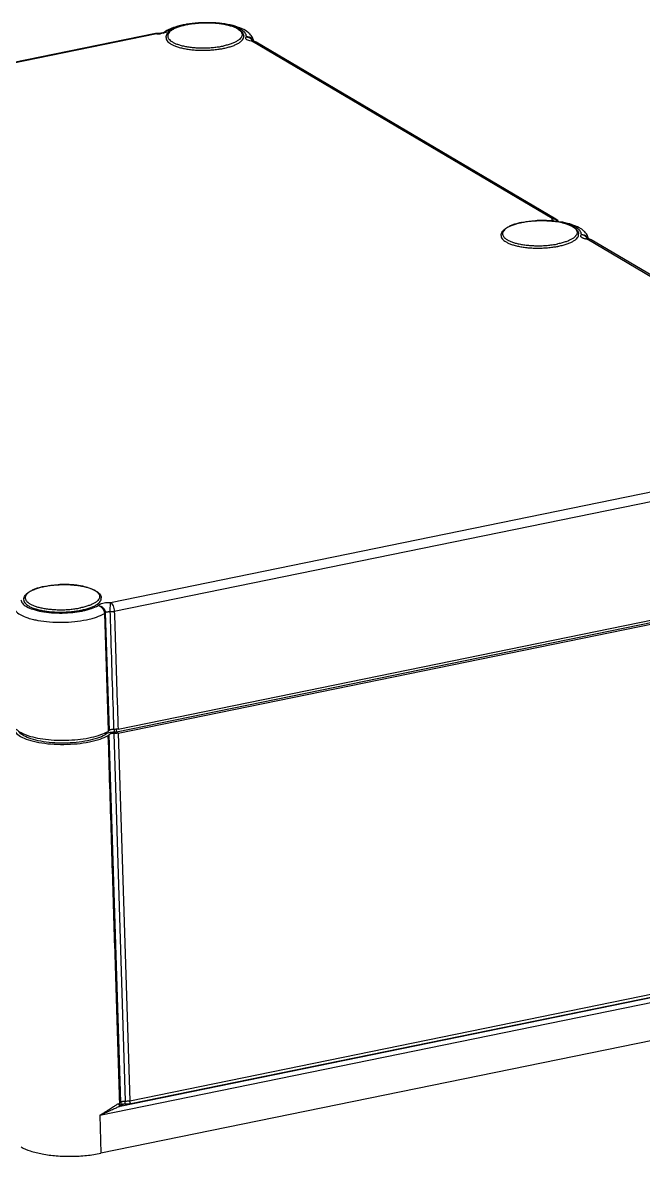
# Model space of a CAD drawing. Header units: millimetres. Extents: x -603 to 1798, y -1840 to -1013.
# Drawn here: x -176.4 to -91.6, y -1315.2 to -1160.4 of the extents above; entities that cross this region are included whole.
import ezdxf

# ---------------------------------------------------------------- set-up
doc = ezdxf.new("R2010")
doc.units = ezdxf.units.MM
doc.header["$MEASUREMENT"] = 0
doc.layers.get('0').update_dxf_attribs({"linetype": 'CONTINUOUS'})

# ---------------------------------------------------------------- blocks, each defined once
blk = doc.blocks.new('*U24')
at = {"color": 7}
for p, q in [((1.623307224482687, 75.93960098047233), (-100.6941990978171, 55.0118947007723)), ((1.806484260182742, 75.90087709437233), (-100.5110220621173, 54.97317081457231)), ((1.806484260182742, 75.90087709437233), (1.623307220782863, 75.93960097977231)), ((1.806484260182742, 75.90087709437233), (1.847434307382855, 75.9596018707723)), ((2.060476487682763, 75.96081621187233), (1.847116881082684, 75.95988571277235)), ((1.847434307382855, 75.9596018707723), (1.847567702382776, 75.95959942047233)), ((2.381827907682691, 75.9864586709723), (2.060476487682763, 75.96081621187233)), ((2.636006189982709, 76.03115027717229), (2.381827907682691, 75.9864586709723)), ((2.796537183182863, 76.08000913827232), (2.636006189982709, 76.03115027717229)), ((2.849327012782851, 76.1028542309723), (2.796537183182863, 76.08000913827232)), ((2.844451211382875, 76.09982750327231), (2.849327012782851, 76.1028542309723)), ((3.042340200882791, 76.27214160447232), (3.04191166048281, 76.27189352447232)), ((5.890497146682719, 77.15189738947231), (5.904139541482891, 77.15467866637232)), ((5.904419223482819, 77.1531410403723), (5.890871807482654, 77.15036100707232)), ((14.7419493992827, 74.96383349217228), (14.68473840688284, 74.9837373044723)), ((14.85820311228281, 74.85711932747233), (15.01571168928285, 74.90623604277232)), ((55.79868108428263, 50.67298529947232), (14.85820311228281, 74.85711932747233)), ((15.01571168928285, 74.90623604277232), (15.01594143658281, 74.90620334057229)), ((56.32449737278284, 50.5929925081723), (15.38401940078279, 74.77712653617232)), ((51.62864547238269, 50.13370991117233), (51.64228786718286, 50.1364911879723)), ((51.64256754918279, 50.13495356207233), (51.62902013328267, 50.1321735286723)), ((56.31906745458286, 50.25844644337229), (56.3318809997827, 50.25656539997232)), ((56.53609148008286, 50.26525791807228), (56.50733832938272, 50.27683183067234)), ((56.92263785258274, 50.15241904397232), (56.92944257188265, 50.15100475607233)), ((57.10911577558272, 50.1693394733723), (56.94997780088283, 50.18196482237232)), ((57.10896830728279, 50.16934455977236), (57.10903315508267, 50.16934107967228)), ((60.50027061488277, 47.93974978267232), (60.43464629848268, 47.96110038887235)), ((60.59630047418273, 47.83896195417231), (60.75377723668271, 47.88808316317233)), ((101.5367784463829, 23.6548279260723), (60.59630047418273, 47.83896195417231)), ((60.75377723668271, 47.88808316317233), (60.75384031578278, 47.88807423877228)), ((102.0625947349827, 23.57483513477234), (61.12211676268271, 47.75896916287229)), ((-4.49372457421714, -1.74563918662767), (97.82378174798282, 19.18206709317235)), ((-3.990311849817317, -2.957593039727669), (98.32719447248269, 17.97011324007229)), ((-3.480303298417311, -19.04142262992769), (98.6920320156828, 1.856590820872327)), ((-13.56372800811732, 0.4261366055723101), (-13.55008561331715, 0.4289178823723319)), ((-13.54980593121718, 0.4273802564723042), (-13.56335334721734, 0.424600223072332)), ((98.44922831338272, 1.437748385972327), (-3.713614106717159, -19.45832341752765)), ((-3.462851517517265, -19.60456090152769), (98.69523362988275, 1.290537864172336)), ((-5.339246922717166, -3.277038699127672), (-4.836564993017191, -19.25727872502767)), ((-5.217700116817241, -3.172355142127685), (-4.706946425117167, -19.25320158132769)), ((-5.259173352317248, -19.55072635242772), (-5.245018376917187, -19.83571245802767)), ((-5.198155146117188, -19.52364028932766), (-5.184018400717378, -19.78354092262765)), ((-4.836564993017191, -19.25727872502767), (-4.833281447317177, -19.36167236742767)), ((-3.112294802917177, -70.00812120192768), (-4.688560416717337, -19.81488264442766)), ((-4.066161966817162, -19.65474797172766), (-2.490634120417326, -69.84806892822769)), ((-4.020678656317159, -19.0907425331277), (-4.015265526617213, -19.48341515882765)), ((-3.728286754817191, -19.05034108972768), (-3.713614106717159, -19.45832341752765)), ((-3.462851517517265, -19.60456090152769), (-1.887284335617096, -69.79957083782773)), ((-5.977378896317077, -71.77082869292764), (104.9532697349828, -49.08141692532769)), ((-3.170652246017198, -70.53928933762768), (101.6432571851828, -49.10097648722768)), ((-1.887284335617096, -69.79957083782773), (99.8496617895828, -48.99061054512771)), ((-1.736260518317295, -70.16315699372768), (100.0007644833827, -49.3541805679277)), ((105.0948681213827, -54.29272565862772), (-5.835653684817316, -76.98211148582772)), ((-5.977378896317077, -71.77082869292764), (-5.835653684817316, -76.98211148582772))]:
    blk.add_line(p, q, dxfattribs=at)
for points in [[(15.01602283468264, 74.90618340347231), (14.93572870228286, 74.91908808607229), (14.7419493992827, 74.96383349217228)], [(56.94997780088283, 50.18196482237232), (56.68924703638277, 50.2227541703723), (56.53609148008286, 50.26525791807228)], [(60.75386517328275, 47.88807065917229), (60.69024199768273, 47.89792843807231), (60.50027061488277, 47.93974978267232)]]:
    blk.add_lwpolyline(points, dxfattribs=at)
for centre, radius, start, end in [((8.669358914782833, 59.79003689407233), 17.6271315763, 89.38489672020054, 93.3119167036039), ((8.621241122282754, 62.42339986377232), 14.9890879608, 90.86110681239128, 92.82113669260082), ((8.622481010882893, 62.35512544037232), 15.0573733088, 90.14995819369325, 90.86191990270349), ((8.623088964082854, 62.56918299457232), 14.8433181249, 88.2633947255999, 90.15446747389976), ((8.670307140382647, 59.75924695027231), 17.6579096126, 88.02745143500017, 89.38904584239975), ((1.823626765582731, 74.96199532737234), 0.9978924620999999, 88.6252548456999, 101.5729096837025), ((1.917362986082708, 80.67761420617234), 4.778023809900001, 268.670275910507, 269.1825476218975), ((1.917438204782684, 80.58193433317234), 4.6823549693, 269.1649239337917, 274.6565281772928), ((3.420755562082832, 75.48068442617233), 0.8568058251999999, 133.0290345131967, 148.2530462389063), ((3.54261298978281, 75.40734709097234), 0.99905622, 125.3067231603974, 136.8792588857976), ((3.544021108982633, 75.40505997937231), 1.0017365048, 120.052559024102, 125.2968441655047), ((8.297025028382905, 63.01302540947228), 14.3811681026, 99.65316882339492, 100.0326891794981), ((8.315826920982772, 62.90293180147233), 14.4928556496, 99.50516382870691, 99.65346444060161), ((8.615862050582791, 62.53668340877232), 14.8756769629, 92.82191881930102, 93.23256005419952), ((8.632161098582856, 62.89384626467233), 14.5185290626, 87.45587004570565, 88.26035245140136), ((8.659519170982776, 63.44895756047231), 13.9627507896, 85.4473166712996, 87.46690983390864), ((8.7114321269828, 60.82980774967228), 16.5865681873, 85.39034674160833, 88.04213656259307), ((8.70988800418263, 64.1057959886723), 13.303986915, 84.64628764480044, 85.43901722100227), ((8.796717091482833, 64.9811950678723), 12.4243060336, 82.30926565490773, 84.6682945003946), ((8.910712165382847, 65.85470986097232), 11.5433938056, 81.61642349510784, 82.2897627525995), ((9.08579007428284, 66.98795641597229), 10.3967337343, 78.6561460444052, 81.66040260530538), ((9.267489369682835, 67.93005508697229), 9.4373026037, 78.23774596529643, 78.61268862240624), ((12.57875310018289, 73.99074849537232), 2.6956051295, 45.03436239719618, 49.72043192169638), ((12.70557308148273, 74.12076557717228), 2.5139934983, 44.4158219758997, 44.98532190710211), ((4.063879686982773, 75.6743671196723), 0.781687067, 207.2439106326985, 209.3526962740012), ((4.115811925682692, 75.70406661767231), 0.8415105208, 209.3819921703008, 213.5881050292971), ((12.44817123608277, 75.98489501047231), 1.0693175987, 323.4623682306999, 324.0908125964966), ((13.90601681008275, 74.38963962147233), 1.1017146192, 30.47193578499753, 43.85584807780454), ((13.94255804658269, 74.41181757707233), 1.0589739029, 23.49646900050385, 30.44033689580048), ((14.1647052982828, 74.59197323677228), 0.9012037359999999, 20.39522713789796, 25.98706165529957), ((13.32808562718265, 74.57001978677232), 1.7399392232, 11.21562064379703, 16.68910242779866), ((14.87589341098283, 73.91777781497234), 0.9982970395999999, 59.32426733840416, 81.94887505070196), ((15.03004683838276, 74.17560864647231), 0.6977274568999999, 59.52512878520797, 76.71912554289847), ((8.678362786482694, 84.8643569006723), 10.8547846746, 281.103474496096, 281.5588682604985), ((8.682607550282682, 85.06487591927231), 11.3784606596, 280.8546978190048, 281.5577522687963), ((54.35401037658266, 35.51849592647233), 14.8756769668, 92.82191881939235, 93.23256005410818), ((54.35938944798272, 35.40521238517232), 14.9890879609, 90.86110681239128, 92.82113669260082), ((54.36062933658286, 35.3369379619723), 15.0573733088, 90.14995819369325, 90.86191990270349), ((54.36123728978282, 35.55099551607231), 14.8433181251, 88.2633947255999, 90.15446747389976), ((54.37030942438287, 35.87565878687229), 14.518529062, 87.45587004570565, 88.26035245150564), ((54.39766749678279, 36.43077008227232), 13.9627507894, 85.4473166712996, 87.46690983390864), ((54.44803632988283, 37.08760851027233), 13.3039869151, 84.64628764469578, 85.43901722100227), ((54.5348654171828, 37.9630075893723), 12.4243060337, 82.30926565490773, 84.66829450030305), ((54.64043217368271, 38.77666372447231), 11.6038420711, 81.68229175399348, 82.28817634669646), ((55.81465608858275, 49.73052457767227), 1.0018994936, 41.69768943520035, 59.39259195280482), ((54.71825688888293, 39.30222358557234), 11.0725510773, 80.74430859729756, 81.62033474360668), ((54.71821513958275, 39.21899427047231), 11.15622287, 80.81446304140455, 81.33350303329166), ((54.90310316318278, 40.31769065847232), 10.0421039998, 77.84102219529315, 80.85514379639855), ((54.87472833198285, 40.2438660812723), 10.1180018723, 78.63283661710287, 80.76118302370017), ((55.80032295128285, 49.64192112447228), 1.021678021, 37.08453418920617, 46.63532414260558), ((55.81457389008278, 49.73112403707233), 1.0015622338, 30.30717740629347, 41.66895615189789), ((55.81834705608276, 49.65599788277234), 0.9988112337, 34.0477646713046, 37.06380946819529), ((54.99908607148291, 40.87981908327231), 9.4700138059, 78.2805163502907, 78.61211393559451), ((55.10276286748285, 41.3725782780723), 8.9664669839, 77.15795661260782, 78.24521801299517), ((55.10010741738279, 41.26262445207232), 9.0768762334, 77.29916083069897, 77.80035990210392), ((57.2148990330827, 49.80901045587228), 0.3508452847, 106.9477215064919, 114.0679624365023), ((55.24024583418282, 41.97776030597231), 8.345865163300001, 76.2664721238986, 77.15475649759026), ((55.20016251928269, 41.70468106477233), 8.6236380068, 76.44358059289652, 77.30192542459994), ((57.0547387146828, 49.17131487727232), 0.9995020917, 79.41915982879311, 86.88607492609971), ((55.40671884338281, 42.65123951917229), 7.6521188984, 74.32675486150013, 76.28013826319244), ((49.80202801238283, 48.6561796410723), 0.7816870666, 207.2439106320999, 209.3526962743014), ((49.85396025138289, 48.68587913927229), 0.8415105208, 209.3819921703008, 213.5881050294064), ((58.18631956108266, 48.96670753267227), 1.0693175996, 323.4623682308992, 324.0908125960966), ((58.4283837737828, 47.0912330292723), 2.5330068824, 43.55798909670363, 47.6493602474021), ((59.62875669808273, 47.38019285497234), 1.1244488107, 28.93841084819406, 43.00284307350057), ((59.03710572358273, 47.54472044317231), 1.7702440718, 16.14993161120275, 25.13229657890276), ((59.07560527138276, 47.55592238247232), 1.7301479879, 11.17542939769655, 16.1482374425009), ((54.4165111127827, 57.8461694193723), 10.8547846716, 281.103474496096, 281.5588682604985), ((54.42075587648287, 58.04668843827233), 11.3784606569, 280.8546978188985, 281.5577522689027), ((59.66229575148282, 47.39957543117231), 1.0857190489, 23.06176358310489, 28.89967816519874), ((59.89696158768265, 47.53925936187233), 0.9066162826999999, 22.40248977019928, 25.45262517039487), ((60.61398765838271, 46.89961407117232), 0.9983041133, 59.32429337819397, 81.80651731859108), ((60.76814419588277, 47.15745125637233), 0.6977274742, 59.52512950840681, 76.71913483169999), ((-10.83836310401739, -14.18907737822769), 14.875676966, 92.82191881939235, 93.23256005410818), ((-10.83298403251729, -14.30236092002764), 14.9890879606, 90.86110681230006, 92.82113669260082), ((-10.83174414391715, -14.37063534352768), 15.0573733088, 90.14995819369325, 90.86191990270349), ((-10.83113619071719, -14.15657778932768), 14.8433181249, 88.2633947255999, 90.15446747389976), ((-10.82206405611714, -13.83191451922772), 14.5185290626, 87.45587004570565, 88.26035245140136), ((-10.79470598371722, -13.2768032233277), 13.9627507894, 85.4473166712996, 87.46690983390864), ((-10.74433715061718, -12.61996479632768), 13.3039869161, 84.64628764480044, 85.43901722100227), ((-10.65750806331721, -11.74456571632771), 12.4243060338, 82.30926565490773, 84.66829450030305), ((-10.54351298841721, -10.87105091672771), 11.5433937993, 81.61642349489735, 82.28976275280976), ((-10.3684350805172, -9.737804367927708), 10.3967337343, 78.6561460444052, 81.66040260530538), ((-10.18673578601715, -8.795705701427721), 9.437302608200001, 78.23774596540277, 78.6126886222999), ((-15.39034546791731, -1.051393664327691), 0.7816870668000001, 207.243910632298, 209.3526962740012), ((-15.33841322911712, -1.021694166227689), 0.8415105208, 209.3819921703008, 213.5881050294064), ((-7.00605392071725, -0.7408657719277016), 1.0693176013, 323.4623682314933, 324.0908125956952), ((-10.77586236811726, 8.138596115572284), 10.8547846734, 281.103474496096, 281.5588682604985), ((-10.77161760401714, 8.339115133172356), 11.3784606574, 280.8546978190048, 281.5577522689027), ((-10.78908020511722, 9.196666332572306), 12.3609721587, 280.8093874455039, 281.6293645796985), ((-4.092779054017228, -22.65009052112765), 3.167623904, 88.59780028579833, 95.70838402490612), ((-6.028561212017166, -64.8657645329277), 5.944228974, 296.0333263402051, 297.8410885962996), ((-5.878733872517159, -64.99508699162772), 6.170238459, 296.0333296312994, 297.8410828221934)]:
    blk.add_arc(centre, radius, start, end, dxfattribs=at)
for points, start_tangent, end_tangent in [([(5.904139541482891, 77.15467866637232), (6.536466709982733, 77.26483500187231), (7.213979192582883, 77.34659656417233), (7.911444932582754, 77.3962047320723), (8.616931407582797, 77.41301586047234), (9.318320188882808, 77.39677097807231), (10.00358449078271, 77.3476105995723), (10.66111753758287, 77.26602471577229), (11.2800723855828, 77.15270708007233), (11.8503334562829, 77.0083538637723), (12.36307220348272, 76.83311153527234), (12.8096412521827, 76.62610000007231), (13.17798265188276, 76.38669785997234), (13.44903628828274, 76.12219410667234), (13.61215538388274, 75.85141571277234), (13.68007469308282, 75.5827732253723)], (0.9799721674543254, 0.1991345048324673), (0.09300553034305441, -0.9956655921169554)), ([(2.687598275282653, 75.9657318336723), (2.297562597282877, 75.91503455877228)], (-0.9835678659139158, -0.1805387856986567), (-0.9966709049284175, -0.08152979375154427)), ([(3.053305492182744, 76.05702017707233), (2.710481895282783, 75.97001223227232), (2.687598275282653, 75.9657318336723)], (-0.9499934905360149, -0.3122697038446076), (-0.9835678659213746, -0.1805387856580213)), ([(3.526042298582752, 76.34763688717231), (3.156245546382706, 76.29761594377231), (2.844251950682747, 76.11452553767231), (2.836097926982802, 76.1070163444723)], (-0.9986671045334687, 0.05161409035077576), (-0.7311581790926287, -0.6822079720627366)), ([(3.463700989582776, 76.49057680857231), (3.041918614482711, 76.2718975537723)], (-0.9071171930130137, -0.4208781274195545), (-0.8652533568919974, -0.5013348465717598)), ([(3.526042298582752, 76.34763688717231), (3.202706986182875, 76.33818559017232), (3.042488994482937, 76.27188395367233)], (-0.9830051504050344, 0.1835779787370356), (-0.8659689070782529, -0.5000978424005612)), ([(3.526042298582752, 76.34763688717231), (3.341787598182691, 76.18349617227233), (3.053305492182744, 76.05702017707233)], (-0.5230188206737393, -0.8523211326847712), (-0.9499934905208213, -0.3122697038908298)), ([(3.085250037682727, 75.38898930797234), (3.139957021282726, 75.65090008417229), (3.284310283682771, 75.91991506837229), (3.531413126482676, 76.18813530847234), (3.872251527882781, 76.43644979217231), (4.288561930482729, 76.6565523750723), (4.769020642082751, 76.8488175352723), (5.305651932582805, 77.01401521597234), (5.890497146682719, 77.15189738947231)], (0.05653319655600978, 0.9984007199953132), (0.9797165763526874, 0.200388198304613)), ([(5.890871807482654, 77.15036100707232), (5.322610769182802, 77.0158112026723), (4.797735253382825, 76.85381060577231), (4.339570113682839, 76.67015701457234), (3.956650099782792, 76.46827154787229), (3.656108287182633, 76.25191494987229), (3.443543200982731, 76.02511753477233), (3.322914526782824, 75.79210410917233), (3.296469348382743, 75.55721527227234)], (-0.979457533021356, -0.2016505417987261), (0.08812716382373108, -0.9961092324621761)), ([(5.791681510382659, 77.17428417607232), (4.316310615282873, 76.8175689757723), (3.463700989582776, 76.49057680857231)], (-0.98470745658985, -0.1742160295046028), (-0.9071171930071813, -0.4208781274321253)), ([(4.694565357682677, 76.83448197037228), (4.430259786082843, 76.7484966358723), (3.526042298582752, 76.34763688717231)], (-0.956035199410222, -0.2932519351831412), (-0.8652533569381997, -0.5013348464920192)), ([(5.904419223482819, 77.1531410403723), (6.53232262548272, 77.2632419240723), (7.194624322882646, 77.34406288267229), (7.777039138382861, 77.38869139507233)], (0.979716576346359, 0.2003881983355535), (0.9984085765253243, 0.05639427560201227)), ([(7.65101014718266, 77.38772803237231), (7.403175869482766, 77.3716094116723), (5.922527536682765, 77.19681101387232)], (-0.9983265441410125, -0.0578282912030377), (-0.9862705662677546, -0.1651374279619335)), ([(14.32150971078272, 76.04722276227233), (13.46335298028271, 76.58002586687229), (12.21683571818267, 77.01388276407232), (10.7021555546828, 77.29536841557228), (10.04444255748285, 77.36272423237233)], (-0.7623625617505356, 0.6471501560234385), (-0.996738955075399, 0.08069358980242487)), ([(11.19129424618268, 77.1691922343723), (11.73579715308279, 77.03702481997232), (12.22457218958289, 76.87837718897231), (12.64170968228291, 76.69761893467228), (12.97943914898269, 76.49811724117234), (13.23146932858276, 76.28358844767229), (13.39310537578285, 76.0580288196723), (13.46133631678276, 75.82564010627232), (13.43489113838268, 75.59075126947232), (13.31426246408273, 75.35773784387231)], (0.97900136544958, -0.2038536888257309), (-0.5864910074546438, -0.809955738404783)), ([(14.04893003818279, 75.53449624767228), (13.85991621298285, 76.01985756587231), (13.30070561148273, 76.47152145087227), (12.41087235188274, 76.85291123417232), (12.03664109178271, 76.96422530497233)], (-0.003420076956918444, 0.9999941515197021), (-0.9654859677759243, 0.2604550748743186)), ([(14.99473362208278, 75.06969264147233), (14.86157152128271, 75.39472180127228), (14.50126695828271, 75.88021060617234)], (-0.286891061380094, 0.957963213751031), (-0.6998520649445816, 0.7142878181747223)), ([(3.085471393582793, 75.38897771437234), (3.086658910782717, 75.30100546767233), (3.15767399548281, 75.05869031507234)], (-0.05869799117901039, -0.9982757864596081), (0.4464051442031076, -0.8948309601421951)), ([(3.15767399548281, 75.05869031507234), (3.326399779882877, 74.82320893057232), (3.589475354582646, 74.59939263897229), (3.941734401682879, 74.39144387257232), (4.376476323282759, 74.2031666305723), (4.885758553582718, 74.03793801857228), (5.459474273582828, 73.89895219407231), (6.086848016282829, 73.78868871257231), (6.757252224582771, 73.7089974484723), (7.458324317782626, 73.66142045187235), (8.177168877282838, 73.64690877797233), (8.899030777082771, 73.66574314967232), (9.61379086548277, 73.71777753847232), (10.30632019678274, 73.80214645827232), (10.82538761568276, 73.8899996079723)], (0.446405144078057, -0.8948309602045793), (0.9821016523603407, 0.1883516509911407)), ([(3.296469348382743, 75.55721527227234), (3.364700289382654, 75.3248265588723), (3.368908450182744, 75.3165268610723)], (0.08812716402511975, -0.9961092324443589), (0.4576601305836625, -0.8891272152364614)), ([(3.414803274582709, 75.23852733067235), (3.526336336582744, 75.09926693087232)], (0.552675461405446, -0.8333965648838959), (0.6849841810582677, -0.728557939837275)), ([(3.526336336582744, 75.09926693087232), (3.778366516182814, 74.88473813737232), (4.116095982782781, 74.68523644397231), (4.533233475482803, 74.5044781895723), (5.022008512082721, 74.34583055867233), (5.573316138282735, 74.21224885627231), (6.176886536282836, 74.10622145677229), (6.8214763314827, 74.0297234501723), (7.495078035682809, 73.9841798494723), (8.185143723482724, 73.97043904567232), (8.878818776982826, 73.98875700417233), (9.56318134228286, 74.0387924959723), (10.22548303968279, 74.1196134544723), (10.76879320958278, 74.21276307727231)], (0.6849841809231862, -0.7285579399642775), (0.9812783255825882, 0.1925950356105585)), ([(13.3073315791828, 75.34827610417233), (13.10169737798287, 75.13094042867232), (12.80115556528267, 74.9145838307723), (12.41823555148267, 74.71269836397232), (11.96007041178268, 74.5290447727723), (11.4351948959827, 74.3670441759723), (10.85338644168269, 74.2297143381723)], (-0.5953394474733229, -0.803474294723956), (-0.9797165763550094, -0.2003881982932606)), ([(10.96234546418282, 73.91713345607229), (11.56891049428282, 74.06031432837227), (12.11633797818286, 74.2293109963723), (12.59379015888271, 74.42076105857228), (12.99190397118286, 74.63066730557233), (13.30527603918267, 74.85619120287231), (13.52694084318273, 75.09263205067231), (13.65267995648264, 75.33541173607227)], (0.9797165763545675, 0.2003881982954208), (0.2975717627874202, 0.9546994532268192)), ([(13.65267995648264, 75.33541173607227), (13.68032592988288, 75.57999322407233), (13.68007489998263, 75.5827734326723)], (0.2975717626971823, 0.9546994532549457), (-0.09232442939765709, 0.9957289790582562)), ([(14.49510297338293, 74.93039288387234), (14.22332644678272, 75.0282021388723), (14.03074477808286, 75.15764647207232), (13.95369804778284, 75.31614308417232), (14.02608784748281, 75.48342664437234)], (-0.9640338407350101, 0.2657795212534359), (0.6736363630699387, 0.7390629542534966)), ([(14.02608784748281, 75.48342664437234), (14.03875022838292, 75.5002026112723), (14.04633421188282, 75.51705708877228), (14.04893003818279, 75.53449624767228)], (0.6740685173891738, 0.7386688255671557), (-0.003378322596630908, 0.9999942934519342)), ([(14.02608784748281, 75.48342664437234), (14.38907441438278, 75.38076134987233), (14.70044695038268, 75.15295859427232)], (0.9960036555179552, -0.08931247502376465), (0.6923886500909584, -0.7215247447074982)), ([(14.04893003818279, 75.53449624767228), (14.42879016618281, 75.47071675227232), (14.75465715398286, 75.27630602837229), (14.97479104158288, 74.9868520311723)], (0.9998623926463299, 0.01658902563613549), (0.4381841337014722, -0.8988852345946564)), ([(14.85820311228281, 74.85711932747233), (14.49510297338293, 74.93039288387234)], (-0.989997270225696, 0.1410865158180274), (-0.964033840748907, 0.2657795212030289)), ([(14.85820311228281, 74.85711932747233), (15.19033219028279, 74.8546758082723)], (0.9797165763744468, 0.2003881981982303), (0.9733870776317095, -0.2291671815500653)), ([(48.82339836338269, 48.3708018296723), (48.87810534708274, 48.63271260577233), (49.02245860938274, 48.90172758997232), (49.26956145228269, 49.1699478301723), (49.61039985358275, 49.41826231377229), (50.02671025618292, 49.63836489667233), (50.50716896788276, 49.83063005697232), (51.04380025838282, 49.99582773757231), (51.62864547238269, 50.13370991117233)], (0.05653319655600978, 0.9984007199953132), (0.9797165763526874, 0.200388198304613)), ([(51.62902013328267, 50.1321735286723), (51.06075909498281, 49.99762372427227), (50.53588357908279, 49.83562312747233), (50.07771843938281, 49.65196953617232), (49.6947984255828, 49.45008406947233), (49.39425661288283, 49.23372747147232), (49.18169152678274, 49.00693005637231), (49.06106285248279, 48.77391663077231), (49.03461767408271, 48.53902779397231)], (-0.979457533021356, -0.2016505417987261), (0.08812716382373108, -0.9961092324621761)), ([(51.64228786718286, 50.1364911879723), (52.27461503568293, 50.24664752357228), (52.95212751838289, 50.32840908577231), (53.64959325838277, 50.37801725367234), (54.35507973338281, 50.39482838207232), (55.05646851458278, 50.37858349967229), (55.74173281648291, 50.32942312117234), (56.39926586328284, 50.24783723747231)], (0.9799721674543864, 0.1991345048321665), (0.9885781402609366, -0.1507091921490799)), ([(51.64256754918279, 50.13495356207233), (52.27047095118269, 50.24505444577233), (52.93277264858284, 50.32587540427232), (53.51518746418287, 50.37050391677229)], (0.979716576346359, 0.2003881983355535), (0.9984085765253243, 0.05639427560201227)), ([(56.14239058128283, 50.27957951197232), (56.13902139638276, 50.28090323927228), (56.03982340408288, 50.32484708717232), (55.95665400998269, 50.3719879926723), (55.88924507208276, 50.4224708438723), (55.83771980538268, 50.47663795337229), (55.80300538628285, 50.53545790707233), (55.78797931738291, 50.60045918757231), (55.79868108428263, 50.67298529947232)], (-0.931182611030268, 0.3645530755800216), (0.3267358581305378, 0.9451156960984729)), ([(55.79868108428263, 50.67298529947232), (56.13081008358267, 50.67054179867233), (56.3243845603829, 50.5928121961723)], (0.9797165763552558, 0.2003881982920569), (0.8617821531903181, -0.5072785432508055)), ([(55.79868108428263, 50.67298529947232), (56.17739259308291, 50.59348247517232), (56.5018473658829, 50.38467914327231)], (0.9995805503494014, -0.02896072104053923), (0.7267816793492369, -0.6868685395054158)), ([(57.04985867378264, 50.12914492567234), (57.10913927728279, 50.16799575607229)], (0.6440539175386951, 0.7649800986320231), (0.9920618875618425, 0.125750591438905)), ([(57.11262797638278, 50.14461892527231), (57.23361602008276, 50.1546447156723), (57.23822468938283, 50.15381577587232)], (0.9568479028250586, 0.2905892132534991), (0.9821846346721244, -0.1879184488388142)), ([(57.22156696128286, 50.08806084587229), (57.58848178208291, 49.99016638537228), (58.10122052918268, 49.8149240569723), (58.54778957798271, 49.60791252177228), (58.91613097768277, 49.36851038157232), (59.18718461398271, 49.10400662827232), (59.3503037095827, 48.83322823437231), (59.41822301888283, 48.56458574697228)], (0.972121412459573, -0.2344780574757583), (0.0930055303454301, -0.9956655921167334)), ([(60.1347842843827, 48.96321624597232), (59.50957724268278, 49.40471794897229), (58.52198130438273, 49.82941449107233), (57.2382572310828, 50.15382516177232)], (-0.7386797859101435, 0.6740565064501229), (-0.9830060898548416, 0.1835729481930687)), ([(57.47394547878275, 50.01883734157235), (57.9627205153829, 49.86018971067233), (58.37985800808269, 49.67943145627231), (58.71758747468266, 49.4799297628723), (58.96961765428273, 49.26540096937231), (59.13125370148282, 49.03984134137232), (59.19948464258277, 48.80745262787229), (59.17303946408288, 48.5725637910723), (59.05241078988274, 48.33955036547235)], (0.9627325612995664, -0.2704552003818314), (-0.5864910074323645, -0.8099557384209153)), ([(59.78655233718291, 48.48789080387235), (59.61603220068287, 48.97843558777231), (59.07095795388273, 49.43463109487232), (58.18823709558274, 49.82182502417231), (57.78513047578281, 49.94315892897231)], (0.04039428521645878, 0.999183817784221), (-0.9652483281601438, 0.2613343930370576)), ([(48.8236197193828, 48.37079023607231), (48.82480723648268, 48.2828179892723), (48.89582232118278, 48.0405028367723)], (-0.05869799117901039, -0.9982757864596081), (0.4464051442031076, -0.8948309601421951)), ([(48.89582232118278, 48.0405028367723), (49.06454810558284, 47.8050214521723), (49.32762368038266, 47.58120516067231), (49.67988272738285, 47.3732563941723), (50.11462464908277, 47.18497915217233), (50.62390687928269, 47.01975054017231), (51.19762259928279, 46.88076471567234), (51.8249963419828, 46.77050123417229), (52.49540055028274, 46.69080997017232), (53.19647264358264, 46.64323297347232), (53.91531720298281, 46.62872129957231), (54.63717910278274, 46.6475556712723), (55.35193919128278, 46.6995900600723), (56.0444685224827, 46.7839589798723), (56.56353594148277, 46.87181212967232)], (0.446405144078057, -0.8948309602045793), (0.9821016523603407, 0.1883516509911407)), ([(49.03461767408271, 48.53902779397231), (49.10284861508285, 48.30663908047234), (49.10705677588271, 48.29833938267228)], (0.08812716402511975, -0.9961092324443589), (0.4576601305836625, -0.8891272152364614)), ([(49.1529516002829, 48.22033985237232), (49.26448466228271, 48.08107945247235)], (0.552675461405446, -0.8333965648838959), (0.6849841810582677, -0.728557939837275)), ([(49.26448466228271, 48.08107945247235), (49.51651484188278, 47.8665506589723), (49.85424430858279, 47.66704896557229), (50.27138180128281, 47.48629071117233), (50.76015683778269, 47.32764308027231), (51.31146446408275, 47.19406137787229), (51.9150348619828, 47.08803397847231), (52.55962465728271, 47.01153597177228), (53.23322636138278, 46.96599237107228), (53.92329204928274, 46.95225156737229), (54.61696710268279, 46.97056952577231), (55.30132966798283, 47.02060501757234), (55.96363136538275, 47.10142597607228), (56.50694153528275, 47.19457559887235)], (0.6849841809231862, -0.7285579399642775), (0.9812783255825882, 0.1925950356105585)), ([(59.04547990488277, 48.33008862577231), (58.83984570368284, 48.1127529502723), (58.53930389108268, 47.89639635237234), (58.15638387718263, 47.69451088567234), (57.69821873758292, 47.51085729437233), (57.1733432216829, 47.34885669757233), (56.59153476738265, 47.21152685977233)], (-0.5953394474733229, -0.803474294723956), (-0.9797165763550094, -0.2003881982932606)), ([(56.70049378998283, 46.89894597777231), (57.30705882008283, 47.04212684997231), (57.85448630398287, 47.21112351807233), (58.33193848458268, 47.40257358017232), (58.73005229698265, 47.61247982717231), (59.04342436488287, 47.83800372447229), (59.2650891688827, 48.07444457237233), (59.39082828218284, 48.31722425767231)], (0.9797165763545675, 0.2003881982954208), (0.2975717627874202, 0.9546994532268192)), ([(59.39082828218284, 48.31722425767231), (59.41847425558285, 48.5618057456723), (59.41822322578264, 48.56458595427227)], (0.2975717626971823, 0.9546994532549457), (-0.09232442939765709, 0.9957289790582562)), ([(60.26961688178289, 47.9026086312723), (60.14421500398271, 47.93868253707234), (60.03722219538281, 47.97703225297232), (59.94522563908276, 48.01798478567235), (59.86704449848276, 48.06175481567232), (59.80238076358273, 48.10853229887232), (59.75135626398287, 48.15865625207232), (59.7147059090828, 48.2128684828723), (59.69455997308273, 48.27220442487231), (59.69508376758267, 48.33767114637232), (59.72283348908286, 48.40975124467229), (59.78655233718291, 48.48789080387235)], (-0.9686247854631217, 0.2485277147251826), (0.7256238384649027, 0.6880915964110161)), ([(59.78655233718291, 48.48789080407232), (60.16641275658276, 48.4221991979723), (60.49226115068268, 48.22614338307233)], (0.9999330009236467, 0.01157556321872238), (0.7438458029466042, -0.668351270993571)), ([(59.78655233738277, 48.48789080407232), (60.14424709998275, 48.3796898759723), (60.45108844408287, 48.14710590577232)], (0.9940512746753803, -0.1089130998376761), (0.6815693304100626, -0.7317535431033996)), ([(60.6397599778827, 48.29656046277233), (60.26399640138288, 48.83669862547231)], (-0.4246831045012276, 0.9053420683648804), (-0.6887291068252178, 0.7250187703858002)), ([(60.49226115068268, 48.22614338307233), (60.71558254848287, 47.92889099127228)], (0.7438458029624105, -0.6683512709759791), (0.4298094351458497, -0.9029196251381435)), ([(60.59630047418273, 47.83896195417231), (60.41888789178279, 47.86889926317235), (60.26961688178289, 47.9026086312723)], (-0.9900882342908405, 0.1404467454904022), (-0.9686247854642296, 0.2485277147208643)), ([(60.59630047418273, 47.83896195417231), (60.92842944158292, 47.8365184608723)], (0.9797165763790251, 0.2003881981758464), (0.9733871142432218, -0.2291670260426947)), ([(-16.36897511701727, -1.336771475927662), (-16.31426813341727, -1.074860699727708), (-16.16991487111727, -0.8058457156276404), (-15.92281202821732, -0.5376254754276601), (-15.58197362681722, -0.2893109917276888), (-15.16566322431731, -0.06920840882770563), (-14.68520451261725, 0.1230567513723031), (-14.14857322211719, 0.2882544320723355), (-13.56372800811732, 0.4261366055723101)], (0.05653319655600978, 0.9984007199953132), (0.9797165763526874, 0.200388198304613)), ([(-13.56335334721734, 0.424600223072332), (-14.1316143855172, 0.2900504186723083), (-14.65648990141722, 0.1280498218723096), (-15.1146550411172, -0.05560376932766076), (-15.49757505491721, -0.2574892360276522), (-15.79811686761718, -0.4738458340277134), (-16.01068195371727, -0.7006432492276531), (-16.13131062801722, -0.9336566748276596), (-16.1577558064173, -1.168545511627713)], (-0.979457533021356, -0.2016505417987261), (0.08812716382373108, -0.9961092324621761)), ([(-13.55008561331715, 0.4289178823723319), (-12.91775844481708, 0.5390742179723134), (-12.24024596211711, 0.6208357801722855), (-11.54278022211724, 0.6704439480723181), (-10.8372937471172, 0.6872550765723417), (-10.13590496581719, 0.671010194172311), (-9.450640663917284, 0.6218498155723182), (-8.793107617217174, 0.540263931872289), (-8.1741527691172, 0.426946296172332), (-7.603891698417101, 0.2825930798722993), (-7.091152951317326, 0.1073507513723371), (-6.644583902517297, -0.09966078382768728), (-6.27624250281724, -0.3390629239277132), (-6.005188866517301, -0.6035666773277057), (-5.842069770917078, -0.8743450712277081), (-5.774150461617182, -1.142987558627681)], (0.9799721674543254, 0.1991345048324673), (0.09300553034305441, -0.9956655921169554)), ([(-13.54980593121718, 0.4273802564723042), (-12.92190252921728, 0.5374811401723036), (-12.25960083181735, 0.6183020986723591), (-11.67718601631714, 0.6629306111723281)], (0.979716576346359, 0.2003881983355535), (0.9984085765253243, 0.05639427560201227)), ([(-8.262930908517319, 0.4434314504723602), (-7.718428001617212, 0.3112640360722594), (-7.229652965117111, 0.1526164050723082), (-6.81251547241709, -0.02814184922766572), (-6.47478600581735, -0.2276435427276624), (-6.222755826217053, -0.4421723362276566), (-6.06111977901719, -0.6677319642276984), (-5.992888837917235, -0.9001206776276831), (-6.019334016317316, -1.135009514527667), (-6.139962690617267, -1.368022940127673)], (0.97900136544958, -0.2038536888257309), (-0.5864910074546438, -0.809955738404783)), ([(-16.73617035231723, -1.379258339927674), (-16.54715652701725, -1.864619658127651), (-15.98794592551712, -2.316283543027737), (-15.09811266591714, -2.697673326427719), (-13.93577766861722, -2.984124357727694), (-12.58046938791722, -3.155881956527708), (-11.12330121711716, -3.201454617927709), (-9.662208496117273, -3.117726164627697), (-8.47087565191714, -2.944979369627674)], (0.003420076954950636, -0.9999941515197087), (0.982249843026341, 0.1875773063958657)), ([(-16.3687537611172, -1.336783069527712), (-16.36756624391728, -1.424755316227731), (-16.29655115921719, -1.667070468827717)], (-0.05869799117901039, -0.9982757864596081), (0.4464051442031076, -0.8948309601421951)), ([(-16.1577558064173, -1.168545511627713), (-16.08952486531734, -1.400934225027697), (-16.0853167046173, -1.409233922827696)], (0.08812716402511975, -0.9961092324443589), (0.4576601305836625, -0.8891272152364614)), ([(-16.03942188011706, -1.487233453227702), (-15.92788881811725, -1.626493853027739)], (0.552675461405446, -0.8333965648838959), (0.6849841810582677, -0.728557939837275)), ([(-6.146893575617241, -1.377484679727672), (-6.352527776717125, -1.594820355227682), (-6.6530695894171, -1.811176953227744), (-7.035989603217331, -2.013062419927678), (-7.494154742917317, -2.196716011127648), (-8.01903025881711, -2.358716607927647), (-8.600838713117355, -2.4960464457277)], (-0.5953394474733229, -0.803474294723956), (-0.9797165763550094, -0.2003881982932606)), ([(-8.49187969051718, -2.808627327827708), (-7.88531466041718, -2.665446455527729), (-7.337887176517143, -2.496449787527638), (-6.860434995917331, -2.304999725427649), (-6.462321183517361, -2.095093478427657), (-6.148949115517098, -1.869569581127678), (-5.927284311617314, -1.633128733227693), (-5.801545198317399, -1.390349047927714)], (0.9797165763545675, 0.2003881982954208), (0.2975717627874202, 0.9546994532268192)), ([(-5.801545198317399, -1.390349047927714), (-5.773899224917159, -1.14576755992772), (-5.77415025471737, -1.14298735132769)], (0.2975717626971823, 0.9546994532549457), (-0.09232442939765709, 0.9957289790582562)), ([(-17.71895847691712, -2.320419220527697), (-17.49299611571723, -2.895931136727711), (-16.83425765441712, -3.425335065927641), (-15.78701629881721, -3.873045331727724), (-15.02338701531721, -4.084937024027681)], (0.003423016551476031, -0.999994141461683), (0.9737225394958495, -0.2277376035654936)), ([(-16.29655115921719, -1.667070468827717), (-16.12782537491717, -1.90255185332768), (-15.86474980011712, -2.126368144927653), (-15.51249075301712, -2.334316911327676), (-15.07774883141724, -2.522594153427633), (-14.5684666012171, -2.687822765327667), (-13.99475088111717, -2.826808589827692), (-13.36737713841717, -2.937072071427735), (-12.69697293021727, -3.016763335427697), (-11.99590083691714, -3.064340332127699), (-11.2770562775172, -3.078852006027716), (-10.55519437771727, -3.060017634227677), (-9.840434289217228, -3.007983245427681), (-9.14790495801708, -2.923614325727669), (-8.62883753901724, -2.835761175927644)], (0.446405144078057, -0.8948309602045793), (0.9821016523603407, 0.1883516509911407)), ([(-15.92788881811725, -1.626493853027739), (-15.67585863851718, -1.841022646527676), (-15.33812917191722, -2.040524340027673), (-14.9209916792172, -2.221282594327647), (-14.43221664271732, -2.379930225327655), (-13.88090901641726, -2.513511927727677), (-13.27733861841716, -2.619539327127711), (-12.6327488232173, -2.696037333727702), (-11.95914711911723, -2.74158093452769), (-11.26908143121727, -2.755321738227678), (-10.57540637771717, -2.737003779727672), (-9.891043812517182, -2.686968287927641), (-9.228742115117257, -2.606147329427699), (-8.685431945117216, -2.512997706627687)], (0.6849841809231862, -0.7285579399642775), (0.9812783255825882, 0.1925950356105585)), ([(-8.297356235217194, -2.910560615227666), (-7.117500100217285, -2.593258728127694), (-6.213282612717194, -2.192398979327663)], (0.9794648717340951, 0.2016148928995893), (0.8652533569510493, 0.5013348464698422)), ([(-6.213282612717194, -2.192398979327663), (-6.029027912217316, -2.028258264427734), (-5.740545806417231, -1.901782269327668), (-5.397722209617314, -1.814774324527718), (-4.98480291161718, -1.759796650927683), (-4.49372457421714, -1.74563918662767)], (0.5208196566916519, 0.8536667295868979), (0.9997175739692084, -0.0237649383992594)), ([(-6.213282612717194, -2.192398979327663), (-5.840915289817076, -2.282919861327684), (-5.521593967617264, -2.500461145727684), (-5.303008742217116, -2.81253058192766), (-5.217803709317195, -3.172519556527675)], (0.9986671045315149, -0.05161409038858079), (0.03471058825362067, -0.9993974059717625)), ([(-6.213282612717194, -2.192398979327663), (-5.887383929017233, -2.323095892127697), (-5.6074600885172, -2.57447548262769), (-5.415188726917222, -2.909132921527714), (-5.339246922717166, -3.277038699127672)], (0.9830051504013935, -0.1835779787565323), (0.03407117013192545, -0.9994194091400475)), ([(-5.217700065417375, -3.172345829027677), (-5.149570138417175, -3.109623462327704), (-5.042759466217149, -3.062153298127669), (-4.923668052217181, -3.032579203127682), (-4.776688485517298, -3.015255201927687), (-4.593453668117263, -3.013563606727701)], (0.5045826472070095, 0.8633633951804806), (0.9989159112604706, -0.0465510712085511)), ([(-4.493724574317184, -1.74563918662767), (-4.536806367217196, -1.944566952227717), (-4.570839602217347, -2.254863601827708), (-4.590716437217225, -2.62996068562768), (-4.593453668317125, -3.013563606727701)], (-0.3655436950112005, -0.9307941808141897), (0.01007324055623914, -0.9999492636252584)), ([(-4.594051187717241, -3.013582603727684), (-4.533645972117256, -4.913833261527714), (-4.083536376017264, -19.09160762372773)], (0.03177710252408512, -0.999494980355166), (0.03169853115507056, -0.9994974752957665)), ([(-4.593453668317125, -3.013563606727701), (-4.385525585217238, -3.008567075527708), (-4.18153539551713, -2.989637127127708), (-3.990311849717273, -2.957593039627739)], (0.9999488127233742, -0.0101179016161666), (0.9786967449920183, 0.205311181726735)), ([(-4.493724574317184, -1.74563918662767), (-4.308140100217315, -1.924622972827706), (-4.147653383917259, -2.217146321327675), (-4.036147582317199, -2.579728147027652), (-3.990311849817317, -2.957593039727669)], (0.8609998988871538, -0.5086051259241406), (0.02716134329785291, -0.9996310626577469)), ([(-3.990311849817317, -2.957593039727669), (-3.735778242717288, -10.99244029502768), (-3.480303298417311, -19.04142262992769)], (0.03163031649366915, -0.9994996363573678), (0.03175277733642167, -0.999495753433412)), ([(-15.02338701531721, -4.084937024027681), (-14.42165825101711, -4.2089709314277), (-12.82994775671727, -4.410534735627664), (-11.11886403891731, -4.464189497627729), (-9.403409478317371, -4.366329153227696), (-7.798878019417316, -4.123530750827683), (-7.016161637117193, -3.937418127527678)], (0.9737225394945479, -0.2277376035710589), (0.9644633503973941, 0.264216664387835)), ([(-7.016161637117193, -3.937418127527678), (-6.413111516417302, -3.752112908727725), (-5.339246922717166, -3.277038699127672)], (0.9644633503934574, 0.2642166644022046), (0.865253356140194, 0.5013348478692965)), ([(-5.339246922717166, -3.277038699127672), (-5.287328520217216, -3.243418815927669), (-5.24667941951725, -3.208434488427656), (-5.217803709317195, -3.172519556527675)], (0.8680751966153003, 0.4964327275888524), (0.5330800413215375, 0.8460648140329605)), ([(-17.71272770981727, -18.90057002752764), (-17.48851450971733, -19.48944913862766), (-16.81218772711736, -20.04377954772764), (-15.72905432491734, -20.5138133121277), (-14.31180584351728, -20.86800539282768), (-12.6555570509172, -21.08258514892771), (-10.87146259091719, -21.1431516402277), (-9.079257124617243, -21.04564011302767), (-7.399219643617243, -20.79659479202769), (-5.944101285617307, -20.4127296793277), (-4.811604167117366, -19.91983424592769)], (0.002423496970872806, -0.9999970633269041), (0.8692016992361932, 0.4944576888318297)), ([(-17.37286554031721, -19.07101946592769), (-16.9362757228173, -19.41014313382772), (-16.02031799611723, -19.85063617072768), (-14.81650824341727, -20.20205946742766), (-13.39072248051707, -20.44517768632767), (-11.82099064901718, -20.56668146882765), (-10.19323179841717, -20.55991754902772), (-8.59653729761726, -20.42525431832769), (-7.118294466417183, -20.17005928282771), (-5.839414634917148, -19.8082962321277), (-4.833281447517265, -19.36167236752766)], (0.6999477271871388, -0.7141940767085364), (0.8706370893290296, 0.4919258670619748)), ([(-5.245018376917187, -19.83571245802767), (-6.291604170817209, -20.29195014862768), (-7.649145006817207, -20.65017768752767), (-9.19304953601727, -20.87923739032766), (-10.86522177641723, -20.97050117532768), (-12.51554016451723, -20.91437706982771), (-14.0478307485173, -20.71603580832772), (-15.36984023041714, -20.38537234942766), (-16.3650604452173, -19.9532970339277), (-16.9960555912171, -19.43607618102766), (-17.06387067801711, -19.33546586972767)], (-0.8689276902992877, -0.4949390558757162), (-0.5179723603231987, 0.8553973544156039)), ([(-5.184018400717378, -19.78354092262765), (-5.198862315217184, -19.80164125092767), (-5.219396120517104, -19.81916858062772), (-5.245018376917187, -19.83571245802767)], (-0.5458026259499026, -0.8379137745055817), (-0.8682614387948586, -0.4961069178129671)), ([(-5.029248052217326, -19.65810202392771), (-5.119799912917188, -19.7156806350277), (-5.184018400817195, -19.78354092262765)], (-0.8856951802749461, -0.4642672157688185), (-0.5458026253860963, -0.8379137748728354)), ([(-4.760515974917325, -19.55885901322773), (-5.019499662917269, -19.6530689483277), (-5.029248052217326, -19.65810202392771)], (-0.9687291522173667, -0.2481205949618493), (-0.8856951803429836, -0.4642672156390216)), ([(-4.833281447517265, -19.36167236752766), (-4.779306612417258, -19.32701804062771), (-4.737010573017187, -19.29070096642766), (-4.706946425217211, -19.25320158142773)], (0.8706370893210067, 0.4919258670761739), (0.5316551344549902, 0.8469609306264642)), ([(-3.25248175511706, -70.12192769972768), (-3.615836217817105, -58.45362086982772), (-3.990610736117105, -46.40055108992766), (-4.386328044817219, -33.65136482712768), (-4.811614201917109, -19.91983864122773)], (-0.03114648163964148, 0.9995148306460848), (-0.03091751298217621, 0.9995219394245417)), ([(-4.688562881817234, -19.81488467752769), (-4.737784016717342, -19.8691242789277), (-4.811604167117366, -19.91983424592769)], (-0.545754562319824, -0.8379450803645175), (-0.8692016991795154, -0.494457688931463)), ([(-4.407847887017169, -19.49817478182769), (-4.719809609117192, -19.54890567322769), (-4.760515974917325, -19.55885901322773)], (-0.9949947703001781, -0.0999270087378567), (-0.9687291522233892, -0.248120594938336)), ([(-4.083615864917192, -19.09161014462774), (-4.293489715717214, -19.09927644822773), (-4.485917117217241, -19.13275923322772), (-4.629229220517118, -19.18777079872768), (-4.706946425217211, -19.25320158142773)], (-0.9997229231512548, 0.02353883866953486), (-0.5316551352527857, -0.8469609301256712)), ([(-4.608942727617205, -19.74935720492766), (-4.688562881817234, -19.81488467752769)], (-0.8814473851363047, -0.4722822326071258), (-0.5457545622642977, -0.8379450804006817)), ([(-4.066161966817162, -19.65474797172766), (-4.280842373917267, -19.66289696372769), (-4.469569054617295, -19.69619360202768), (-4.608942727617205, -19.74935720492766)], (-0.9997228956435052, 0.02354000692789475), (-0.8814473853421504, -0.4722822322229437)), ([(-3.480303298417311, -19.04142262992769), (-3.772241461017302, -19.08241247102768), (-4.083615864917192, -19.09161014462774)], (-0.9797165763396375, -0.2003881983684161), (-0.9997229231499452, 0.02353883872515608)), ([(-3.462851517517265, -19.60456090152769), (-3.604613162517126, -19.62884778292766), (-3.754912945517162, -19.64556090722766), (-3.910182798417281, -19.6542731832277), (-4.066161966817162, -19.65474797172766)], (-0.9797165763626304, -0.2003881982560005), (-0.9997228956406169, 0.02354000705055694)), ([(-3.713614106717159, -19.45832341752765), (-3.859410928917214, -19.47880309362768), (-4.015265526617213, -19.48341515882765)], (-0.9797165763608202, -0.2003881982648505), (-0.999722895643062, 0.02354000694671233)), ([(-5.977377695917312, -71.77087285502768), (-5.534055349417258, -71.5136575819277), (-5.143161216017234, -71.27427131302767), (-4.797816729717169, -71.05527486472766), (-4.493251588917246, -70.85861420892769), (-4.224213504917316, -70.68457572092768), (-3.985185202017192, -70.53233057152767), (-3.772163916517229, -70.40145426082768), (-3.583695493217192, -70.29267865962771), (-3.419674135017203, -70.20688860312765)], (0.872182478719255, 0.4891806658231052), (0.8983699553485565, 0.439239596720324)), ([(-5.977252071217208, -71.77080275252769), (-5.512175650417248, -71.57145912652771), (-5.096092677117213, -71.38628397172766), (-4.723322726117203, -71.2166859933277), (-4.390020139617263, -71.06375749642768), (-4.091577939917215, -70.92744763242769), (-3.822840288717089, -70.80691737942772), (-3.580119854917257, -70.70168203902767), (-3.362508164317205, -70.6122280467277), (-3.170652246017198, -70.53928933762768)], (0.9225470620643249, 0.385884591913804), (0.9405026467126156, 0.3397863615958783)), ([(-3.170652246017198, -70.53928933762768), (-3.292090421817193, -70.47504453292771), (-3.383046151717281, -70.35363469242765), (-3.419674135017203, -70.20688860312765)], (-0.975488640895865, 0.2200497931904013), (-0.03324499971327445, 0.9994472322209234)), ([(-3.25248173811724, -70.12192770332769), (-3.194057486917245, -70.08672581422769), (-3.146830895117091, -70.04869107132771), (-3.112294793017099, -70.00812120232769)], (0.8834386588526685, 0.4685468344195688), (0.5527441243859065, 0.8333510262529575)), ([(-2.997103801417325, -70.45109852562769), (-3.121688693017177, -70.38845237692766), (-3.214965847817211, -70.26822220752769), (-3.25248175511706, -70.12192769972768)], (-0.9792506358522903, 0.2026528859475857), (-0.03364276917987191, 0.9994339218187014)), ([(-2.8148329051171, -70.3040352428277), (-2.960445281817329, -70.25806346512769), (-3.069125795717355, -70.14994911492767), (-3.112296678817074, -70.00812111452768)], (-0.9981382485995183, 0.0609921034453366), (-0.03382959410834234, 0.9994276154692069)), ([(-3.112294802917177, -70.00812120192768), (-3.086665237117359, -69.98011464812765), (-3.04879314921709, -69.95314827402768), (-3.001157771817361, -69.92861811342772), (-2.946597166817355, -69.90733609662772), (-2.885946071617127, -69.88919286212769), (-2.819145547617154, -69.8741451124277), (-2.747185699917281, -69.86245860122773), (-2.669728173417298, -69.8540179998277), (-2.584896286417234, -69.84895541872771), (-2.490634120417326, -69.84806892822769)], (0.5620892910318351, 0.8270765556508836), (0.9998568181413028, -0.01692167888685233)), ([(-2.997103801417325, -70.45109852562769), (-2.921144320817348, -70.40553598112768), (-2.859741804417126, -70.35638560692769), (-2.8148329051171, -70.3040352428277)], (0.8841407394004361, 0.4672206683489613), (0.5559886151368204, 0.831189906001174)), ([(-2.8148329051171, -70.3040352428277), (-2.802504140117207, -70.29040329672767), (-2.783685755917304, -70.2768725760277), (-2.759983964817138, -70.2645755541277), (-2.733594972917217, -70.25424569182769), (-2.705917398117208, -70.24596719102766), (-2.677508699817281, -70.23962688192768), (-2.64593819761717, -70.23462816282773), (-2.609456237317318, -70.2308254997277), (-2.567673879217182, -70.22855579482768), (-2.520564102417211, -70.2284001849277)], (0.5561181526478164, 0.8311032428619083), (0.9997239215157894, -0.02349639864089467)), ([(-2.520564086617242, -70.22840105152767), (-2.503851147417208, -70.1408124393277), (-2.492916417517336, -70.00179587432768), (-2.490648055017118, -69.84806939462766)], (0.3267881565984665, 0.9450976143801105), (-0.01679258046578879, 0.9998589946793999)), ([(-2.520564102417211, -70.2284001849277), (-2.116891532017235, -70.2165195996277), (-1.736260518317295, -70.16315699372768)], (0.9997218549057452, -0.02358416468345707), (0.9797393899833627, 0.2002766279799724)), ([(-2.490634116717274, -69.84806904542768), (-2.180237436717107, -69.84000547392765), (-1.887284335617096, -69.79957083782773)], (0.9996216347075163, -0.02750613430987751), (0.9800089305105998, 0.198953502405639)), ([(-1.736260518317295, -70.16315699372768), (-1.809187048517288, -70.08347433292766), (-1.864348730717211, -69.95067392872767), (-1.887284335617096, -69.79957083782773)], (-0.8609998988398294, 0.5086051260042548), (-0.02716134320318705, 0.9996310626603192)), ([(-16.71601145801719, -76.11194392542768), (-15.47041928171711, -76.6583801268277), (-13.83348134201719, -77.07017885812769), (-11.9168573959173, -77.31926112992772), (-9.85109174321724, -77.38867449722767), (-7.776866810817182, -77.27367977312764), (-5.83565392341734, -76.98211153462768)], (0.8609998989065064, -0.5086051258913793), (0.9797165763509369, 0.2003881983131715))]:
    blk.add_spline(points, degree=3, dxfattribs=dict(at, start_tangent=start_tangent, end_tangent=end_tangent))

msp = doc.modelspace()

# ---------------------------------------------------------------- block references
msp.add_blockref('*U24', (-159.8887641742525, -1237.775246562735))

doc.saveas('drawing.dxf')
